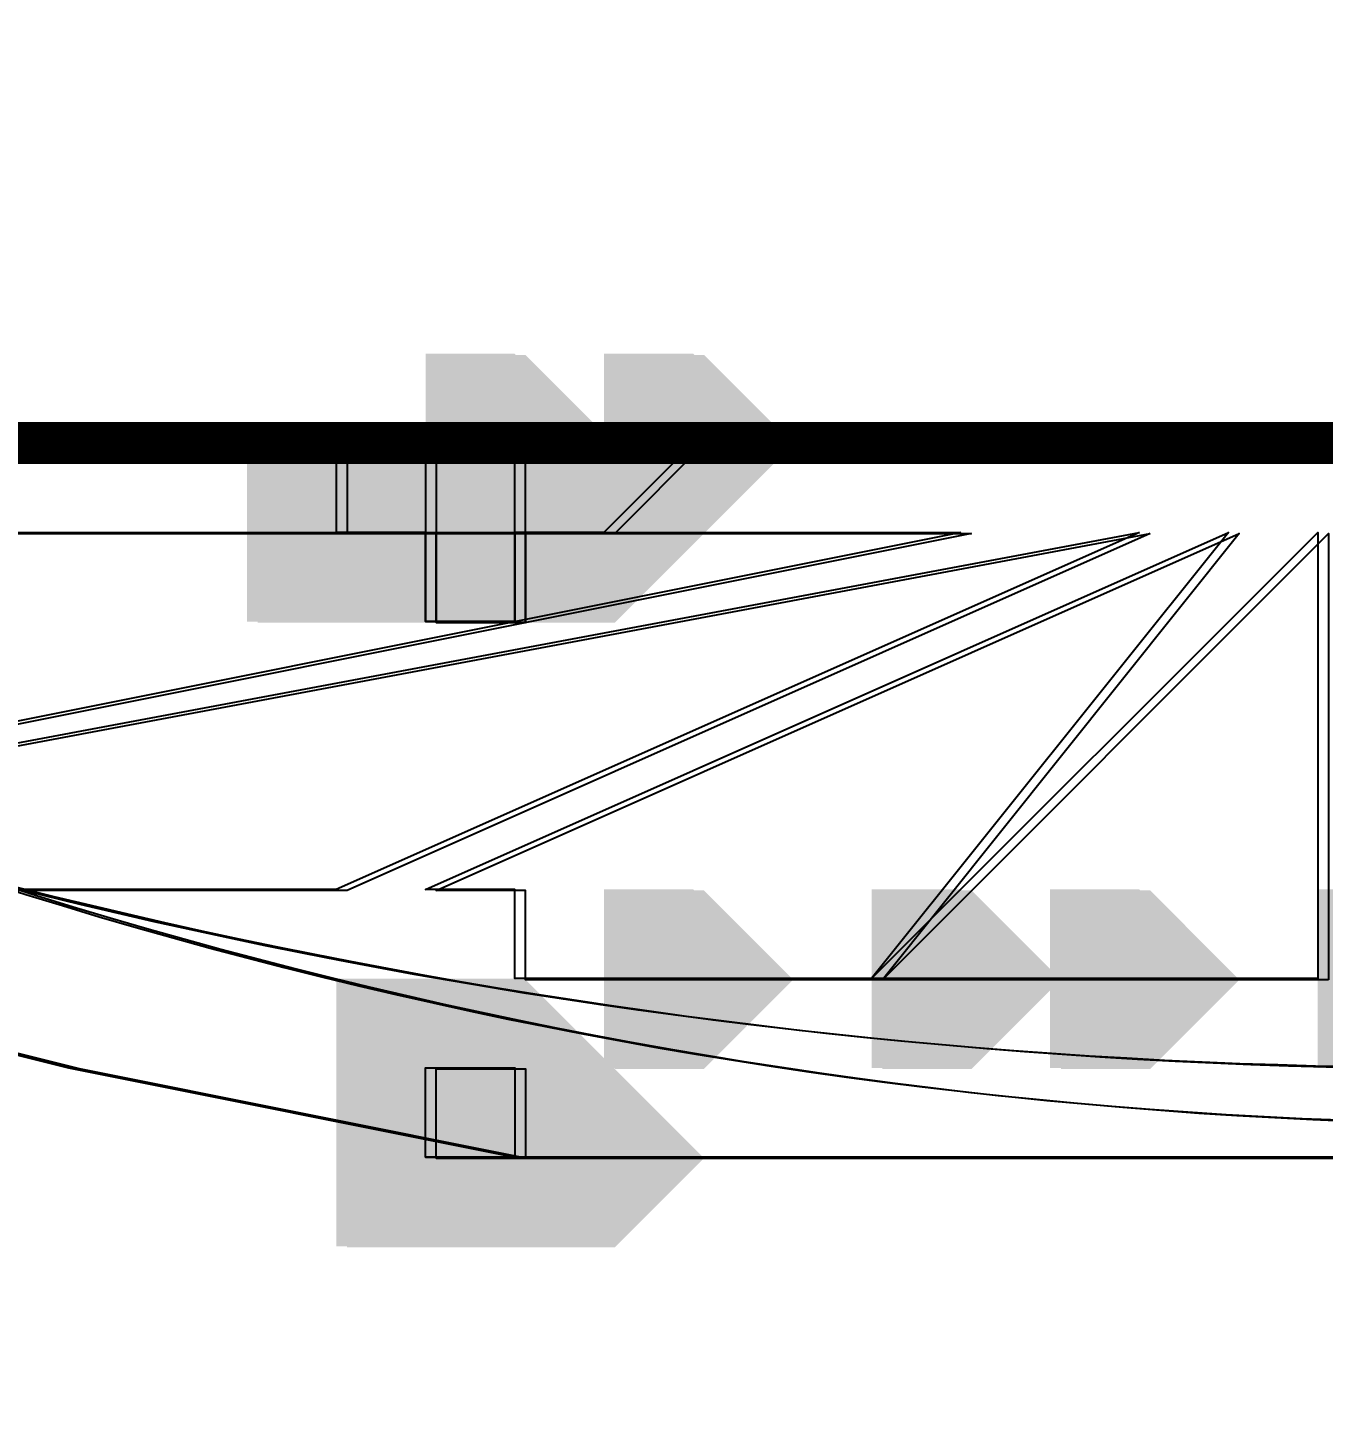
# Model space of a CAD drawing. Header units: millimetres. Extents: x -8689834 to 9420486, y -73560 to 166298.
# Drawn here: x -203880.6 to -203819.2, y 95898.4 to 95964.4 of the extents above; entities that cross this region are included whole.
import ezdxf
from ezdxf import colors
from ezdxf.entities.mleader import LeaderData, LeaderLine
from ezdxf.math import Vec2, Vec3

# ---------------------------------------------------------------- set-up
doc = ezdxf.new("R2010")
doc.units = ezdxf.units.MM
doc.header["$MEASUREMENT"] = 0
doc.layers.get('0').update_dxf_attribs({"color": 250, "lineweight": 9})
doc.layers.add('АР_Кровля дорожки', color=245, linetype='Continuous')
doc.layers.add('ТХ_обор_бытовое', color=14, linetype='Continuous')
doc.layers.add('АР_Отметки', color=250, linetype='Continuous', lineweight=15)
doc.styles.add('ISOCPEUR', font='isocpeur.ttf', dxfattribs={"width": 0.7})

# ---------------------------------------------------------------- blocks, each defined once
blk = doc.blocks.new('_DotSmall')
at = {"color": 0, "linetype": 'ByBlock', "const_width": 0.5}
blk.add_lwpolyline([(-0.0625, 0, 1), (0.0625, 0, 1)], format="xyb", close=True, dxfattribs=at)
blk = doc.blocks.new('У300')
at = {"layer": 'ТХ_обор_бытовое', "transparency": 33554559}
for points in [[(-230546.279, 67358.001), (-230550.512, 67358.001), (-230550.512, 67353.768), (-230546.279, 67349.534), (-230542.046, 67353.768), (-230542.046, 67358.001)], [(-230546.279, 67358.001), (-230550.512, 67358.001), (-230550.512, 67353.768), (-230546.279, 67349.534), (-230542.046, 67353.768), (-230542.046, 67358.001)], [(-230546.228, 67358.512), (-230550.461, 67358.512), (-230550.461, 67354.278), (-230546.228, 67350.045), (-230541.994, 67354.278), (-230541.994, 67358.512)], [(-230546.228, 67358.512), (-230550.461, 67358.512), (-230550.461, 67354.278), (-230546.228, 67350.045), (-230541.994, 67354.278), (-230541.994, 67358.512)], [(-230575.861, 67354.278), (-230580.095, 67354.278), (-230580.095, 67350.045), (-230575.861, 67345.811), (-230571.628, 67350.045), (-230571.628, 67354.278)], [(-230575.861, 67354.278), (-230580.095, 67354.278), (-230580.095, 67350.045), (-230575.861, 67345.811), (-230571.628, 67350.045), (-230571.628, 67354.278)], [(-230575.861, 67354.278), (-230580.095, 67354.278), (-230580.095, 67350.045), (-230575.861, 67345.811), (-230571.628, 67350.045), (-230571.628, 67354.278)], [(-230575.861, 67354.278), (-230580.095, 67354.278), (-230580.095, 67350.045), (-230575.861, 67345.811), (-230571.628, 67350.045), (-230571.628, 67354.278)], [(-230575.861, 67354.278), (-230580.095, 67354.278), (-230580.095, 67350.045), (-230575.861, 67345.811), (-230571.628, 67350.045), (-230571.628, 67354.278)], [(-230575.861, 67354.278), (-230580.095, 67354.278), (-230580.095, 67350.045), (-230575.861, 67345.811), (-230571.628, 67350.045), (-230571.628, 67354.278)], [(-230571.628, 67354.278), (-230575.861, 67354.278), (-230575.861, 67350.045), (-230571.628, 67345.811), (-230567.395, 67350.045), (-230567.395, 67354.278)], [(-230571.628, 67354.278), (-230575.861, 67354.278), (-230575.861, 67350.045), (-230571.628, 67345.811), (-230567.395, 67350.045), (-230567.395, 67354.278)], [(-230571.628, 67354.278), (-230575.861, 67354.278), (-230575.861, 67350.045), (-230571.628, 67345.811), (-230567.395, 67350.045), (-230567.395, 67354.278)], [(-230571.628, 67354.278), (-230575.861, 67354.278), (-230575.861, 67350.045), (-230571.628, 67345.811), (-230567.395, 67350.045), (-230567.395, 67354.278)], [(-230571.628, 67354.278), (-230575.861, 67354.278), (-230575.861, 67350.045), (-230571.628, 67345.811), (-230567.395, 67350.045), (-230567.395, 67354.278)], [(-230546.228, 67354.278), (-230550.461, 67354.278), (-230550.461, 67350.045), (-230546.228, 67345.811), (-230541.994, 67350.045), (-230541.994, 67354.278)], [(-230546.228, 67354.278), (-230550.461, 67354.278), (-230550.461, 67350.045), (-230546.228, 67345.811), (-230541.994, 67350.045), (-230541.994, 67354.278)], [(-230546.228, 67354.278), (-230550.461, 67354.278), (-230550.461, 67350.045), (-230546.228, 67345.811), (-230541.994, 67350.045), (-230541.994, 67354.278)], [(-230575.913, 67353.768), (-230580.146, 67353.768), (-230580.146, 67349.534), (-230575.913, 67345.301), (-230571.679, 67349.534), (-230571.679, 67353.768)], [(-230575.913, 67353.768), (-230580.146, 67353.768), (-230580.146, 67349.534), (-230575.913, 67345.301), (-230571.679, 67349.534), (-230571.679, 67353.768)], [(-230575.913, 67353.768), (-230580.146, 67353.768), (-230580.146, 67349.534), (-230575.913, 67345.301), (-230571.679, 67349.534), (-230571.679, 67353.768)], [(-230575.913, 67353.768), (-230580.146, 67353.768), (-230580.146, 67349.534), (-230575.913, 67345.301), (-230571.679, 67349.534), (-230571.679, 67353.768)], [(-230575.913, 67353.768), (-230580.146, 67353.768), (-230580.146, 67349.534), (-230575.913, 67345.301), (-230571.679, 67349.534), (-230571.679, 67353.768)], [(-230575.913, 67353.768), (-230580.146, 67353.768), (-230580.146, 67349.534), (-230575.913, 67345.301), (-230571.679, 67349.534), (-230571.679, 67353.768)], [(-230571.679, 67353.768), (-230575.913, 67353.768), (-230575.913, 67349.534), (-230571.679, 67345.301), (-230567.446, 67349.534), (-230567.446, 67353.768)], [(-230571.679, 67353.768), (-230575.913, 67353.768), (-230575.913, 67349.534), (-230571.679, 67345.301), (-230567.446, 67349.534), (-230567.446, 67353.768)], [(-230571.679, 67353.768), (-230575.913, 67353.768), (-230575.913, 67349.534), (-230571.679, 67345.301), (-230567.446, 67349.534), (-230567.446, 67353.768)], [(-230571.679, 67353.768), (-230575.913, 67353.768), (-230575.913, 67349.534), (-230571.679, 67345.301), (-230567.446, 67349.534), (-230567.446, 67353.768)], [(-230571.679, 67353.768), (-230575.913, 67353.768), (-230575.913, 67349.534), (-230571.679, 67345.301), (-230567.446, 67349.534), (-230567.446, 67353.768)], [(-230546.279, 67353.768), (-230550.512, 67353.768), (-230550.512, 67349.534), (-230546.279, 67345.301), (-230542.046, 67349.534), (-230542.046, 67353.768)], [(-230546.279, 67353.768), (-230550.512, 67353.768), (-230550.512, 67349.534), (-230546.279, 67345.301), (-230542.046, 67349.534), (-230542.046, 67353.768)], [(-230546.279, 67353.768), (-230550.512, 67353.768), (-230550.512, 67349.534), (-230546.279, 67345.301), (-230542.046, 67349.534), (-230542.046, 67353.768)], [(-230575.861, 67350.045), (-230580.095, 67350.045), (-230580.095, 67345.811), (-230575.861, 67341.578), (-230571.628, 67345.811), (-230571.628, 67350.045)], [(-230575.861, 67350.045), (-230580.095, 67350.045), (-230580.095, 67345.811), (-230575.861, 67341.578), (-230571.628, 67345.811), (-230571.628, 67350.045)], [(-230575.861, 67350.045), (-230580.095, 67350.045), (-230580.095, 67345.811), (-230575.861, 67341.578), (-230571.628, 67345.811), (-230571.628, 67350.045)], [(-230575.861, 67350.045), (-230580.095, 67350.045), (-230580.095, 67345.811), (-230575.861, 67341.578), (-230571.628, 67345.811), (-230571.628, 67350.045)], [(-230575.861, 67350.045), (-230580.095, 67350.045), (-230580.095, 67345.811), (-230575.861, 67341.578), (-230571.628, 67345.811), (-230571.628, 67350.045)], [(-230575.861, 67350.045), (-230580.095, 67350.045), (-230580.095, 67345.811), (-230575.861, 67341.578), (-230571.628, 67345.811), (-230571.628, 67350.045)], [(-230575.861, 67350.045), (-230580.095, 67350.045), (-230580.095, 67345.811), (-230575.861, 67341.578), (-230571.628, 67345.811), (-230571.628, 67350.045)], [(-230575.861, 67350.045), (-230580.095, 67350.045), (-230580.095, 67345.811), (-230575.861, 67341.578), (-230571.628, 67345.811), (-230571.628, 67350.045)], [(-230575.861, 67350.045), (-230580.095, 67350.045), (-230580.095, 67345.811), (-230575.861, 67341.578), (-230571.628, 67345.811), (-230571.628, 67350.045)], [(-230575.861, 67350.045), (-230580.095, 67350.045), (-230580.095, 67345.811), (-230575.861, 67341.578), (-230571.628, 67345.811), (-230571.628, 67350.045)], [(-230575.861, 67350.045), (-230580.095, 67350.045), (-230580.095, 67345.811), (-230575.861, 67341.578), (-230571.628, 67345.811), (-230571.628, 67350.045)], [(-230575.861, 67350.045), (-230580.095, 67350.045), (-230580.095, 67345.811), (-230575.861, 67341.578), (-230571.628, 67345.811), (-230571.628, 67350.045)], [(-230575.861, 67350.045), (-230580.095, 67350.045), (-230580.095, 67345.811), (-230575.861, 67341.578), (-230571.628, 67345.811), (-230571.628, 67350.045)], [(-230571.628, 67350.045), (-230575.861, 67350.045), (-230575.861, 67345.811), (-230571.628, 67341.578), (-230567.395, 67345.811), (-230567.395, 67350.045)], [(-230571.628, 67350.045), (-230575.861, 67350.045), (-230575.861, 67345.811), (-230571.628, 67341.578), (-230567.395, 67345.811), (-230567.395, 67350.045)], [(-230571.628, 67350.045), (-230575.861, 67350.045), (-230575.861, 67345.811), (-230571.628, 67341.578), (-230567.395, 67345.811), (-230567.395, 67350.045)], [(-230571.628, 67350.045), (-230575.861, 67350.045), (-230575.861, 67345.811), (-230571.628, 67341.578), (-230567.395, 67345.811), (-230567.395, 67350.045)], [(-230571.628, 67350.045), (-230575.861, 67350.045), (-230575.861, 67345.811), (-230571.628, 67341.578), (-230567.395, 67345.811), (-230567.395, 67350.045)], [(-230571.628, 67350.045), (-230575.861, 67350.045), (-230575.861, 67345.811), (-230571.628, 67341.578), (-230567.395, 67345.811), (-230567.395, 67350.045)], [(-230571.628, 67350.045), (-230575.861, 67350.045), (-230575.861, 67345.811), (-230571.628, 67341.578), (-230567.395, 67345.811), (-230567.395, 67350.045)], [(-230571.628, 67350.045), (-230575.861, 67350.045), (-230575.861, 67345.811), (-230571.628, 67341.578), (-230567.395, 67345.811), (-230567.395, 67350.045)], [(-230546.228, 67350.045), (-230550.461, 67350.045), (-230550.461, 67345.811), (-230546.228, 67341.578), (-230541.994, 67345.811), (-230541.994, 67350.045)], [(-230541.994, 67350.045), (-230546.228, 67350.045), (-230546.228, 67345.811), (-230541.994, 67341.578), (-230537.761, 67345.811), (-230537.761, 67350.045)], [(-230575.913, 67349.534), (-230580.146, 67349.534), (-230580.146, 67345.301), (-230575.913, 67341.067), (-230571.679, 67345.301), (-230571.679, 67349.534)], [(-230575.913, 67349.534), (-230580.146, 67349.534), (-230580.146, 67345.301), (-230575.913, 67341.067), (-230571.679, 67345.301), (-230571.679, 67349.534)], [(-230575.913, 67349.534), (-230580.146, 67349.534), (-230580.146, 67345.301), (-230575.913, 67341.067), (-230571.679, 67345.301), (-230571.679, 67349.534)], [(-230575.913, 67349.534), (-230580.146, 67349.534), (-230580.146, 67345.301), (-230575.913, 67341.067), (-230571.679, 67345.301), (-230571.679, 67349.534)], [(-230575.913, 67349.534), (-230580.146, 67349.534), (-230580.146, 67345.301), (-230575.913, 67341.067), (-230571.679, 67345.301), (-230571.679, 67349.534)], [(-230575.913, 67349.534), (-230580.146, 67349.534), (-230580.146, 67345.301), (-230575.913, 67341.067), (-230571.679, 67345.301), (-230571.679, 67349.534)], [(-230575.913, 67349.534), (-230580.146, 67349.534), (-230580.146, 67345.301), (-230575.913, 67341.067), (-230571.679, 67345.301), (-230571.679, 67349.534)], [(-230575.913, 67349.534), (-230580.146, 67349.534), (-230580.146, 67345.301), (-230575.913, 67341.067), (-230571.679, 67345.301), (-230571.679, 67349.534)], [(-230575.913, 67349.534), (-230580.146, 67349.534), (-230580.146, 67345.301), (-230575.913, 67341.067), (-230571.679, 67345.301), (-230571.679, 67349.534)], [(-230575.913, 67349.534), (-230580.146, 67349.534), (-230580.146, 67345.301), (-230575.913, 67341.067), (-230571.679, 67345.301), (-230571.679, 67349.534)], [(-230575.913, 67349.534), (-230580.146, 67349.534), (-230580.146, 67345.301), (-230575.913, 67341.067), (-230571.679, 67345.301), (-230571.679, 67349.534)], [(-230575.913, 67349.534), (-230580.146, 67349.534), (-230580.146, 67345.301), (-230575.913, 67341.067), (-230571.679, 67345.301), (-230571.679, 67349.534)], [(-230575.913, 67349.534), (-230580.146, 67349.534), (-230580.146, 67345.301), (-230575.913, 67341.067), (-230571.679, 67345.301), (-230571.679, 67349.534)], [(-230571.679, 67349.534), (-230575.913, 67349.534), (-230575.913, 67345.301), (-230571.679, 67341.067), (-230567.446, 67345.301), (-230567.446, 67349.534)], [(-230571.679, 67349.534), (-230575.913, 67349.534), (-230575.913, 67345.301), (-230571.679, 67341.067), (-230567.446, 67345.301), (-230567.446, 67349.534)], [(-230571.679, 67349.534), (-230575.913, 67349.534), (-230575.913, 67345.301), (-230571.679, 67341.067), (-230567.446, 67345.301), (-230567.446, 67349.534)], [(-230571.679, 67349.534), (-230575.913, 67349.534), (-230575.913, 67345.301), (-230571.679, 67341.067), (-230567.446, 67345.301), (-230567.446, 67349.534)], [(-230571.679, 67349.534), (-230575.913, 67349.534), (-230575.913, 67345.301), (-230571.679, 67341.067), (-230567.446, 67345.301), (-230567.446, 67349.534)], [(-230571.679, 67349.534), (-230575.913, 67349.534), (-230575.913, 67345.301), (-230571.679, 67341.067), (-230567.446, 67345.301), (-230567.446, 67349.534)], [(-230571.679, 67349.534), (-230575.913, 67349.534), (-230575.913, 67345.301), (-230571.679, 67341.067), (-230567.446, 67345.301), (-230567.446, 67349.534)], [(-230571.679, 67349.534), (-230575.913, 67349.534), (-230575.913, 67345.301), (-230571.679, 67341.067), (-230567.446, 67345.301), (-230567.446, 67349.534)], [(-230546.279, 67349.534), (-230550.512, 67349.534), (-230550.512, 67345.301), (-230546.279, 67341.067), (-230542.046, 67345.301), (-230542.046, 67349.534)], [(-230542.046, 67349.534), (-230546.279, 67349.534), (-230546.279, 67345.301), (-230542.046, 67341.067), (-230537.812, 67345.301), (-230537.812, 67349.534)], [(-230575.861, 67345.811), (-230580.095, 67345.811), (-230580.095, 67341.578), (-230575.861, 67337.345), (-230571.628, 67341.578), (-230571.628, 67345.811)], [(-230546.228, 67345.811), (-230550.461, 67345.811), (-230550.461, 67341.578), (-230546.228, 67337.345), (-230541.994, 67341.578), (-230541.994, 67345.811)], [(-230546.228, 67345.811), (-230550.461, 67345.811), (-230550.461, 67341.578), (-230546.228, 67337.345), (-230541.994, 67341.578), (-230541.994, 67345.811)], [(-230546.228, 67345.811), (-230550.461, 67345.811), (-230550.461, 67341.578), (-230546.228, 67337.345), (-230541.994, 67341.578), (-230541.994, 67345.811)], [(-230546.228, 67345.811), (-230550.461, 67345.811), (-230550.461, 67341.578), (-230546.228, 67337.345), (-230541.994, 67341.578), (-230541.994, 67345.811)], [(-230575.913, 67345.301), (-230580.146, 67345.301), (-230580.146, 67341.067), (-230575.913, 67336.834), (-230571.679, 67341.067), (-230571.679, 67345.301)], [(-230546.279, 67345.301), (-230550.512, 67345.301), (-230550.512, 67341.067), (-230546.279, 67336.834), (-230542.046, 67341.067), (-230542.046, 67345.301)], [(-230546.279, 67345.301), (-230550.512, 67345.301), (-230550.512, 67341.067), (-230546.279, 67336.834), (-230542.046, 67341.067), (-230542.046, 67345.301)], [(-230546.279, 67345.301), (-230550.512, 67345.301), (-230550.512, 67341.067), (-230546.279, 67336.834), (-230542.046, 67341.067), (-230542.046, 67345.301)], [(-230546.279, 67345.301), (-230550.512, 67345.301), (-230550.512, 67341.067), (-230546.279, 67336.834), (-230542.046, 67341.067), (-230542.046, 67345.301)], [(-230567.395, 67341.578), (-230571.628, 67341.578), (-230571.628, 67337.345), (-230567.395, 67333.111), (-230563.161, 67337.345), (-230563.161, 67341.578)], [(-230541.994, 67341.578), (-230546.228, 67341.578), (-230546.228, 67337.345), (-230541.994, 67333.111), (-230537.761, 67337.345), (-230537.761, 67341.578)], [(-230541.994, 67341.578), (-230546.228, 67341.578), (-230546.228, 67337.345), (-230541.994, 67333.111), (-230537.761, 67337.345), (-230537.761, 67341.578)], [(-230567.446, 67341.067), (-230571.679, 67341.067), (-230571.679, 67336.834), (-230567.446, 67332.601), (-230563.212, 67336.834), (-230563.212, 67341.067)], [(-230542.046, 67341.067), (-230546.279, 67341.067), (-230546.279, 67336.834), (-230542.046, 67332.601), (-230537.812, 67336.834), (-230537.812, 67341.067)], [(-230542.046, 67341.067), (-230546.279, 67341.067), (-230546.279, 67336.834), (-230542.046, 67332.601), (-230537.812, 67336.834), (-230537.812, 67341.067)], [(-230567.395, 67328.878), (-230571.628, 67328.878), (-230571.628, 67324.645), (-230567.395, 67320.411), (-230563.161, 67324.645), (-230563.161, 67328.878)], [(-230567.446, 67328.367), (-230571.679, 67328.367), (-230571.679, 67324.134), (-230567.446, 67319.901), (-230563.212, 67324.134), (-230563.212, 67328.367)], [(-230567.395, 67320.411), (-230571.628, 67320.411), (-230571.628, 67316.178), (-230567.395, 67311.945), (-230563.161, 67316.178), (-230563.161, 67320.411)], [(-230567.446, 67319.901), (-230571.679, 67319.901), (-230571.679, 67315.667), (-230567.446, 67311.434), (-230563.212, 67315.667), (-230563.212, 67319.901)], [(-230567.395, 67307.711), (-230571.628, 67307.711), (-230571.628, 67303.478), (-230567.395, 67299.244), (-230563.161, 67303.478), (-230563.161, 67307.711)]]:
    blk.add_hatch(color=256, dxfattribs=at).paths.add_polyline_path(points)
at = {"layer": 'ТХ_обор_бытовое', "const_width": 2}
blk.add_lwpolyline([(-230216.026, 67468.579), (-230216.026, 67142.61), (-230541.994, 67142.61), (-230541.994, 67468.579)], close=True, dxfattribs=at)
at = {"layer": 'ТХ_обор_бытовое'}
for points in [[(-230571.628, 67235.744), (-230571.628, 67252.678), (-230575.861, 67278.078), (-230575.861, 67299.244), (-230575.861, 67324.645), (-230575.861, 67345.811), (-230571.628, 67366.978), (-230567.395, 67383.912), (-230563.161, 67400.845), (-230558.928, 67413.545), (-230554.695, 67422.012), (-230541.994, 67430.479), (-230554.695, 67422.012), (-230558.928, 67413.545), (-230563.161, 67400.845), (-230567.395, 67383.912), (-230571.628, 67366.978), (-230575.861, 67345.811), (-230575.861, 67324.645), (-230575.861, 67299.244), (-230575.861, 67278.078), (-230571.628, 67252.678), (-230571.628, 67235.744)], [(-230571.628, 67235.744), (-230571.628, 67252.678), (-230575.861, 67278.078), (-230575.861, 67299.244), (-230575.861, 67324.645), (-230575.861, 67345.811), (-230571.628, 67366.978), (-230567.395, 67383.912), (-230563.161, 67400.845), (-230558.928, 67413.545), (-230554.695, 67422.012), (-230541.994, 67430.479)], [(-230571.628, 67366.978), (-230575.861, 67345.811), (-230575.861, 67324.645), (-230575.861, 67299.244), (-230575.861, 67278.078)], [(-230541.994, 67354.278), (-230546.228, 67354.278), (-230546.228, 67350.045), (-230550.461, 67350.045), (-230550.461, 67345.811), (-230546.228, 67345.811), (-230546.228, 67341.578), (-230541.994, 67337.345), (-230546.228, 67341.578), (-230546.228, 67345.811), (-230550.461, 67345.811), (-230550.461, 67350.045), (-230546.228, 67350.045), (-230546.228, 67354.278)], [(-230575.861, 67350.045), (-230575.861, 67345.811), (-230575.861, 67350.045), (-230571.628, 67350.045), (-230571.628, 67345.811), (-230575.861, 67345.811)], [(-230541.994, 67350.045), (-230546.228, 67350.045), (-230546.228, 67345.811), (-230541.994, 67345.811)]]:
    blk.add_lwpolyline(points, dxfattribs=at)
at = {"layer": 'ТХ_обор_бытовое', "elevation": -0.565}
for points in [[(-230571.679, 67235.233), (-230571.679, 67252.167), (-230575.913, 67277.567), (-230575.913, 67298.734), (-230575.913, 67324.134), (-230575.913, 67345.301), (-230571.679, 67366.468), (-230567.446, 67383.401), (-230563.212, 67400.335), (-230558.979, 67413.035), (-230554.746, 67421.501), (-230542.046, 67429.968), (-230554.746, 67421.501), (-230558.979, 67413.035), (-230563.212, 67400.335), (-230567.446, 67383.401), (-230571.679, 67366.468), (-230575.913, 67345.301), (-230575.913, 67324.134), (-230575.913, 67298.734), (-230575.913, 67277.567), (-230571.679, 67252.167), (-230571.679, 67235.233)], [(-230571.679, 67235.233), (-230571.679, 67252.167), (-230575.913, 67277.567), (-230575.913, 67298.734), (-230575.913, 67324.134), (-230575.913, 67345.301), (-230571.679, 67366.468), (-230567.446, 67383.401), (-230563.212, 67400.335), (-230558.979, 67413.035), (-230554.746, 67421.501), (-230542.046, 67429.968)], [(-230571.679, 67366.468), (-230575.913, 67345.301), (-230575.913, 67324.134), (-230575.913, 67298.734), (-230575.913, 67277.567)], [(-230542.046, 67353.768), (-230546.279, 67353.768), (-230546.279, 67349.534), (-230550.512, 67349.534), (-230550.512, 67345.301), (-230546.279, 67345.301), (-230546.279, 67341.067), (-230542.046, 67336.834), (-230546.279, 67341.067), (-230546.279, 67345.301), (-230550.512, 67345.301), (-230550.512, 67349.534), (-230546.279, 67349.534), (-230546.279, 67353.768)], [(-230575.913, 67349.534), (-230575.913, 67345.301), (-230575.913, 67349.534), (-230571.679, 67349.534), (-230571.679, 67345.301), (-230575.913, 67345.301)], [(-230542.046, 67349.534), (-230546.279, 67349.534), (-230546.279, 67345.301), (-230542.046, 67345.301)]]:
    blk.add_lwpolyline(points, dxfattribs=at)
blk.add_lwpolyline([(-230546.279, 67417.268), (-230542.046, 67417.268, 0.248454), (-230550.512, 67192.9, -0.207133)], format="xyb", close=True, dxfattribs=at)
at = {"layer": 'ТХ_обор_бытовое'}
blk.add_lwpolyline([(-230546.228, 67417.779), (-230541.994, 67417.779, 0.248454), (-230550.461, 67193.41, -0.207133)], format="xyb", close=True, dxfattribs=at)
for points in [[(-230546.228, 67324.645), (-230558.928, 67388.145), (-230558.928, 67392.378), (-230554.695, 67400.845), (-230554.695, 67405.078), (-230550.461, 67409.312), (-230546.228, 67413.545)], [(-230546.228, 67316.178), (-230563.161, 67354.278), (-230563.161, 67358.512), (-230563.161, 67362.745), (-230563.161, 67366.978), (-230563.161, 67371.212), (-230563.161, 67375.445), (-230558.928, 67379.678), (-230558.928, 67383.912)], [(-230567.395, 67328.878), (-230567.395, 67333.111), (-230567.395, 67337.345), (-230567.395, 67341.578), (-230567.395, 67345.811), (-230563.161, 67345.811), (-230563.161, 67350.045), (-230546.228, 67311.945)], [(-230567.395, 67307.711), (-230567.395, 67311.945), (-230567.395, 67316.178), (-230567.395, 67320.411), (-230567.395, 67324.645), (-230567.395, 67328.878), (-230546.228, 67307.711)]]:
    blk.add_lwpolyline(points, close=True, dxfattribs=at)
at = {"layer": 'ТХ_обор_бытовое', "elevation": -0.565}
for points in [[(-230546.279, 67324.134), (-230558.979, 67387.634), (-230558.979, 67391.868), (-230554.746, 67400.335), (-230554.746, 67404.568), (-230550.512, 67408.801), (-230546.279, 67413.035)], [(-230546.279, 67315.667), (-230563.212, 67353.768), (-230563.212, 67358.001), (-230563.212, 67362.234), (-230563.212, 67366.468), (-230563.212, 67370.701), (-230563.212, 67374.934), (-230558.979, 67379.168), (-230558.979, 67383.401)], [(-230567.446, 67328.367), (-230567.446, 67332.601), (-230567.446, 67336.834), (-230567.446, 67341.067), (-230567.446, 67345.301), (-230563.212, 67345.301), (-230563.212, 67349.534), (-230546.279, 67311.434)], [(-230567.446, 67307.201), (-230567.446, 67311.434), (-230567.446, 67315.667), (-230567.446, 67319.901), (-230567.446, 67324.134), (-230567.446, 67328.367), (-230546.279, 67307.201)]]:
    blk.add_lwpolyline(points, close=True, dxfattribs=at)
blk = doc.blocks.new('Подложка')
at = {"layer": 'ТХ_обор_бытовое', "color": 7, "rotation": 90}
blk.add_blockref('У300', (-136511.728, 326486.708), dxfattribs=at)
at = {"layer": 'АР_Отметки', "color": 7}
ml = blk.add_multileader_mtext('Standard', dxfattribs=at)
ml.set_content('-0,180', color=7, style='ISOCPEUR')
ml.set_leader_properties(color=256, linetype='Continuous', lineweight=-1)
ml.set_arrow_properties(name='DOTSMALL')
ml.build(insert=Vec2(0, 0))
ml.multileader.update_dxf_attribs({"has_text_frame": 1, "text_left_attachment_type": 4, "text_right_attachment_type": 4, "dogleg_length": 100, "arrow_head_size": 180})
ctx = ml.context
ctx.base_point, ctx.char_height, ctx.arrow_head_size, ctx.landing_gap_size, ctx.plane_origin = Vec3(-204920.729, 122356.468), 250, 180, 50, Vec3(-207081.941, 121407.719)
ctx.left_attachment, ctx.right_attachment = 4, 4
notes = []
notes.append((ctx, [(0, (0, 0, 0), (0, 0), (1, 0), 1, [])]))
ctx.mtext.insert, ctx.mtext.width, ctx.mtext.line_spacing_style, ctx.mtext.flow_direction = Vec3(-204870.729, 122689.802), 852.69703, 2, 5
ml = blk.add_multileader_mtext('Standard', dxfattribs=at)
ml.set_content('{\\W0.8;-2,730}', color=7, style='ISOCPEUR')
ml.set_leader_properties(color=256, linetype='Continuous', lineweight=-1)
ml.set_arrow_properties(name='DOTSMALL')
ml.build(insert=Vec2(0, 0))
ml.multileader.update_dxf_attribs({"has_text_frame": 1, "text_left_attachment_type": 4, "text_right_attachment_type": 4, "dogleg_length": 100, "arrow_head_size": 180})
ctx = ml.context
ctx.base_point, ctx.char_height, ctx.arrow_head_size, ctx.landing_gap_size, ctx.plane_origin = Vec3(-314791.321, 121809.018, 0), 250, 180, 50, Vec3(-319449.83, 117956.711, 0)
ctx.left_attachment, ctx.right_attachment = 4, 4
notes.append((ctx, [(0, (0, 0, 0), (0, 0), (1, 0), 1, [])]))
ctx.mtext.insert, ctx.mtext.width, ctx.mtext.defined_height, ctx.mtext.line_spacing_style, ctx.mtext.flow_direction = Vec3(-314741.321, 122142.352, 0), 769.98896, 343.888, 2, 5
ml = blk.add_multileader_mtext('Standard', dxfattribs=at)
ml.set_content('{\\W0.8;-2,430}', color=7, style='ISOCPEUR')
ml.set_leader_properties(color=256, linetype='Continuous', lineweight=-1)
ml.set_arrow_properties(name='DOTSMALL')
ml.build(insert=Vec2(0, 0))
ml.multileader.update_dxf_attribs({"has_text_frame": 1, "text_left_attachment_type": 4, "text_right_attachment_type": 4, "dogleg_length": 100, "arrow_head_size": 180})
ctx = ml.context
ctx.base_point, ctx.char_height, ctx.arrow_head_size, ctx.landing_gap_size, ctx.plane_origin = Vec3(-301002.247, 120038.585), 250, 180, 50, Vec3(-299949.553, 118383.411)
ctx.left_attachment, ctx.right_attachment = 4, 4
notes.append((ctx, [(0, (0, 0, 0), (0, 0), (1, 0), 1, [])]))
ctx.mtext.insert, ctx.mtext.width, ctx.mtext.line_spacing_style, ctx.mtext.flow_direction = Vec3(-300952.247, 120371.918), 852.69703, 2, 5
ml = blk.add_multileader_mtext('Standard', dxfattribs=at)
ml.set_content('{\\W0.8;-2,430}', color=7, style='ISOCPEUR')
ml.set_leader_properties(color=256, linetype='Continuous', lineweight=-1)
ml.set_arrow_properties(name='DOTSMALL')
ml.build(insert=Vec2(0, 0))
ml.multileader.update_dxf_attribs({"has_text_frame": 1, "text_left_attachment_type": 4, "text_right_attachment_type": 4, "dogleg_length": 100, "arrow_head_size": 180})
ctx = ml.context
ctx.base_point, ctx.char_height, ctx.arrow_head_size, ctx.landing_gap_size, ctx.plane_origin = Vec3(-336711.886, 117132.656), 250, 180, 50, Vec3(-335659.193, 115477.482)
ctx.left_attachment, ctx.right_attachment = 4, 4
notes.append((ctx, [(0, (0, 0, 0), (0, 0), (1, 0), 1, [])]))
ctx.mtext.insert, ctx.mtext.width, ctx.mtext.line_spacing_style, ctx.mtext.flow_direction = Vec3(-336661.886, 117465.989), 852.69703, 2, 5
ml = blk.add_multileader_mtext('Standard', dxfattribs=at)
ml.set_content('-0,180', color=7, style='ISOCPEUR')
ml.set_leader_properties(color=256, linetype='Continuous', lineweight=-1)
ml.set_arrow_properties(name='DOTSMALL')
ml.build(insert=Vec2(0, 0))
ml.multileader.update_dxf_attribs({"has_text_frame": 1, "text_left_attachment_type": 4, "text_right_attachment_type": 4, "dogleg_length": 100, "arrow_head_size": 180})
ctx = ml.context
ctx.base_point, ctx.char_height, ctx.arrow_head_size, ctx.landing_gap_size, ctx.plane_origin = Vec3(-211105.41, 105417.262), 250, 180, 50, Vec3(-213266.622, 104468.513)
ctx.left_attachment, ctx.right_attachment = 4, 4
notes.append((ctx, [(0, (0, 0, 0), (0, 0), (1, 0), 1, [])]))
ctx.mtext.insert, ctx.mtext.width, ctx.mtext.line_spacing_style, ctx.mtext.flow_direction = Vec3(-211055.41, 105750.596), 852.69703, 2, 5
ml = blk.add_multileader_mtext('Standard', dxfattribs=at)
ml.set_content('-0,180', color=7, style='ISOCPEUR')
ml.set_leader_properties(color=256, linetype='Continuous', lineweight=-1)
ml.set_arrow_properties(name='DOTSMALL')
ml.build(insert=Vec2(0, 0))
ml.multileader.update_dxf_attribs({"has_text_frame": 1, "text_left_attachment_type": 4, "text_right_attachment_type": 4, "dogleg_length": 100, "arrow_head_size": 180})
ctx = ml.context
ctx.base_point, ctx.char_height, ctx.arrow_head_size, ctx.landing_gap_size, ctx.plane_origin = Vec3(-213996.848, 104111.599), 250, 180, 50, Vec3(-216158.06, 103162.85)
ctx.left_attachment, ctx.right_attachment = 4, 4
notes.append((ctx, [(0, (0, 0, 0), (0, 0), (1, 0), 1, [])]))
ctx.mtext.insert, ctx.mtext.width, ctx.mtext.line_spacing_style, ctx.mtext.flow_direction = Vec3(-213946.848, 104444.932), 852.69703, 2, 5
ml = blk.add_multileader_mtext('Standard', dxfattribs=at)
ml.set_content('{\\W0.8;-2,730}', color=7, style='ISOCPEUR')
ml.set_leader_properties(color=256, linetype='Continuous', lineweight=-1)
ml.set_arrow_properties(name='DOTSMALL')
ml.build(insert=Vec2(0, 0))
ml.multileader.update_dxf_attribs({"has_text_frame": 1, "text_left_attachment_type": 4, "text_right_attachment_type": 4, "dogleg_length": 100, "arrow_head_size": 180})
ctx = ml.context
ctx.base_point, ctx.char_height, ctx.arrow_head_size, ctx.landing_gap_size, ctx.plane_origin = Vec3(-346371.356, 101933.6), 250, 180, 50, Vec3(-346327.75, 100655.48)
ctx.left_attachment, ctx.right_attachment = 4, 4
notes.append((ctx, [(0, (0, 0, 0), (0, 0), (1, 0), 1, [])]))
ctx.mtext.insert, ctx.mtext.width, ctx.mtext.defined_height, ctx.mtext.line_spacing_style, ctx.mtext.flow_direction = Vec3(-346321.356, 102266.933), 769.98896, 343.888, 2, 5
ml = blk.add_multileader_mtext('Standard', dxfattribs=at)
ml.set_content('-2,500', color=7, style='ISOCPEUR')
ml.set_leader_properties(color=256, linetype='Continuous', lineweight=-1)
ml.set_arrow_properties(name='DOTSMALL')
ml.build(insert=Vec2(0, 0))
ml.multileader.update_dxf_attribs({"has_text_frame": 1, "text_left_attachment_type": 4, "text_right_attachment_type": 4, "dogleg_length": 100, "arrow_head_size": 180})
ctx = ml.context
ctx.base_point, ctx.char_height, ctx.arrow_head_size, ctx.landing_gap_size, ctx.plane_origin = Vec3(-213646.346, 100785.797), 250, 180, 50, Vec3(-216011.707, 100009.038)
ctx.left_attachment, ctx.right_attachment = 4, 4
notes.append((ctx, [(0, (0, 0, 0), (0, 0), (1, 0), 1, [])]))
ctx.mtext.insert, ctx.mtext.width, ctx.mtext.line_spacing_style, ctx.mtext.flow_direction = Vec3(-213596.346, 101119.13), 852.69703, 2, 5
ml = blk.add_multileader_mtext('Standard', dxfattribs=at)
ml.set_content('-0,900', color=7, style='ISOCPEUR')
ml.set_leader_properties(color=256, linetype='Continuous', lineweight=-1)
ml.set_arrow_properties(name='DOTSMALL')
ml.build(insert=Vec2(0, 0))
ml.multileader.update_dxf_attribs({"has_text_frame": 1, "text_left_attachment_type": 4, "text_right_attachment_type": 4, "dogleg_length": 100, "arrow_head_size": 180})
ctx = ml.context
ctx.base_point, ctx.char_height, ctx.arrow_head_size, ctx.landing_gap_size, ctx.plane_origin = Vec3(-213834.663, 97124.667, 0), 250, 180, 50, Vec3(-216149.861, 96698.728, 0)
ctx.left_attachment, ctx.right_attachment = 4, 4
notes.append((ctx, [(0, (0, 0, 0), (0, 0), (1, 0), 1, [])]))
ctx.mtext.insert, ctx.mtext.width, ctx.mtext.line_spacing_style, ctx.mtext.flow_direction = Vec3(-213784.663, 97458, 0), 525.17689, 2, 5
for ctx, leaders in notes:
    for number, flags, end, landing, length, lines in leaders:
        leader = LeaderData()
        leader.index, (leader.has_last_leader_line, leader.has_dogleg_vector, leader.attachment_direction) = number, flags
        leader.last_leader_point, leader.dogleg_vector, leader.dogleg_length = Vec3(end), Vec3(landing), length
        for number, points, colour, breaks in lines:
            line = LeaderLine()
            line.index, line.vertices, line.color, line.breaks = number, Vec3.list(points), colors.encode_raw_color(colour), breaks
            leader.lines.append(line)
        ctx.leaders.append(leader)

msp = doc.modelspace()

# ---------------------------------------------------------------- block references
at = {"layer": 'АР_Кровля дорожки', "color": 7}
msp.add_blockref('Подложка', (0, 0), dxfattribs=at)

doc.saveas('drawing.dxf')
